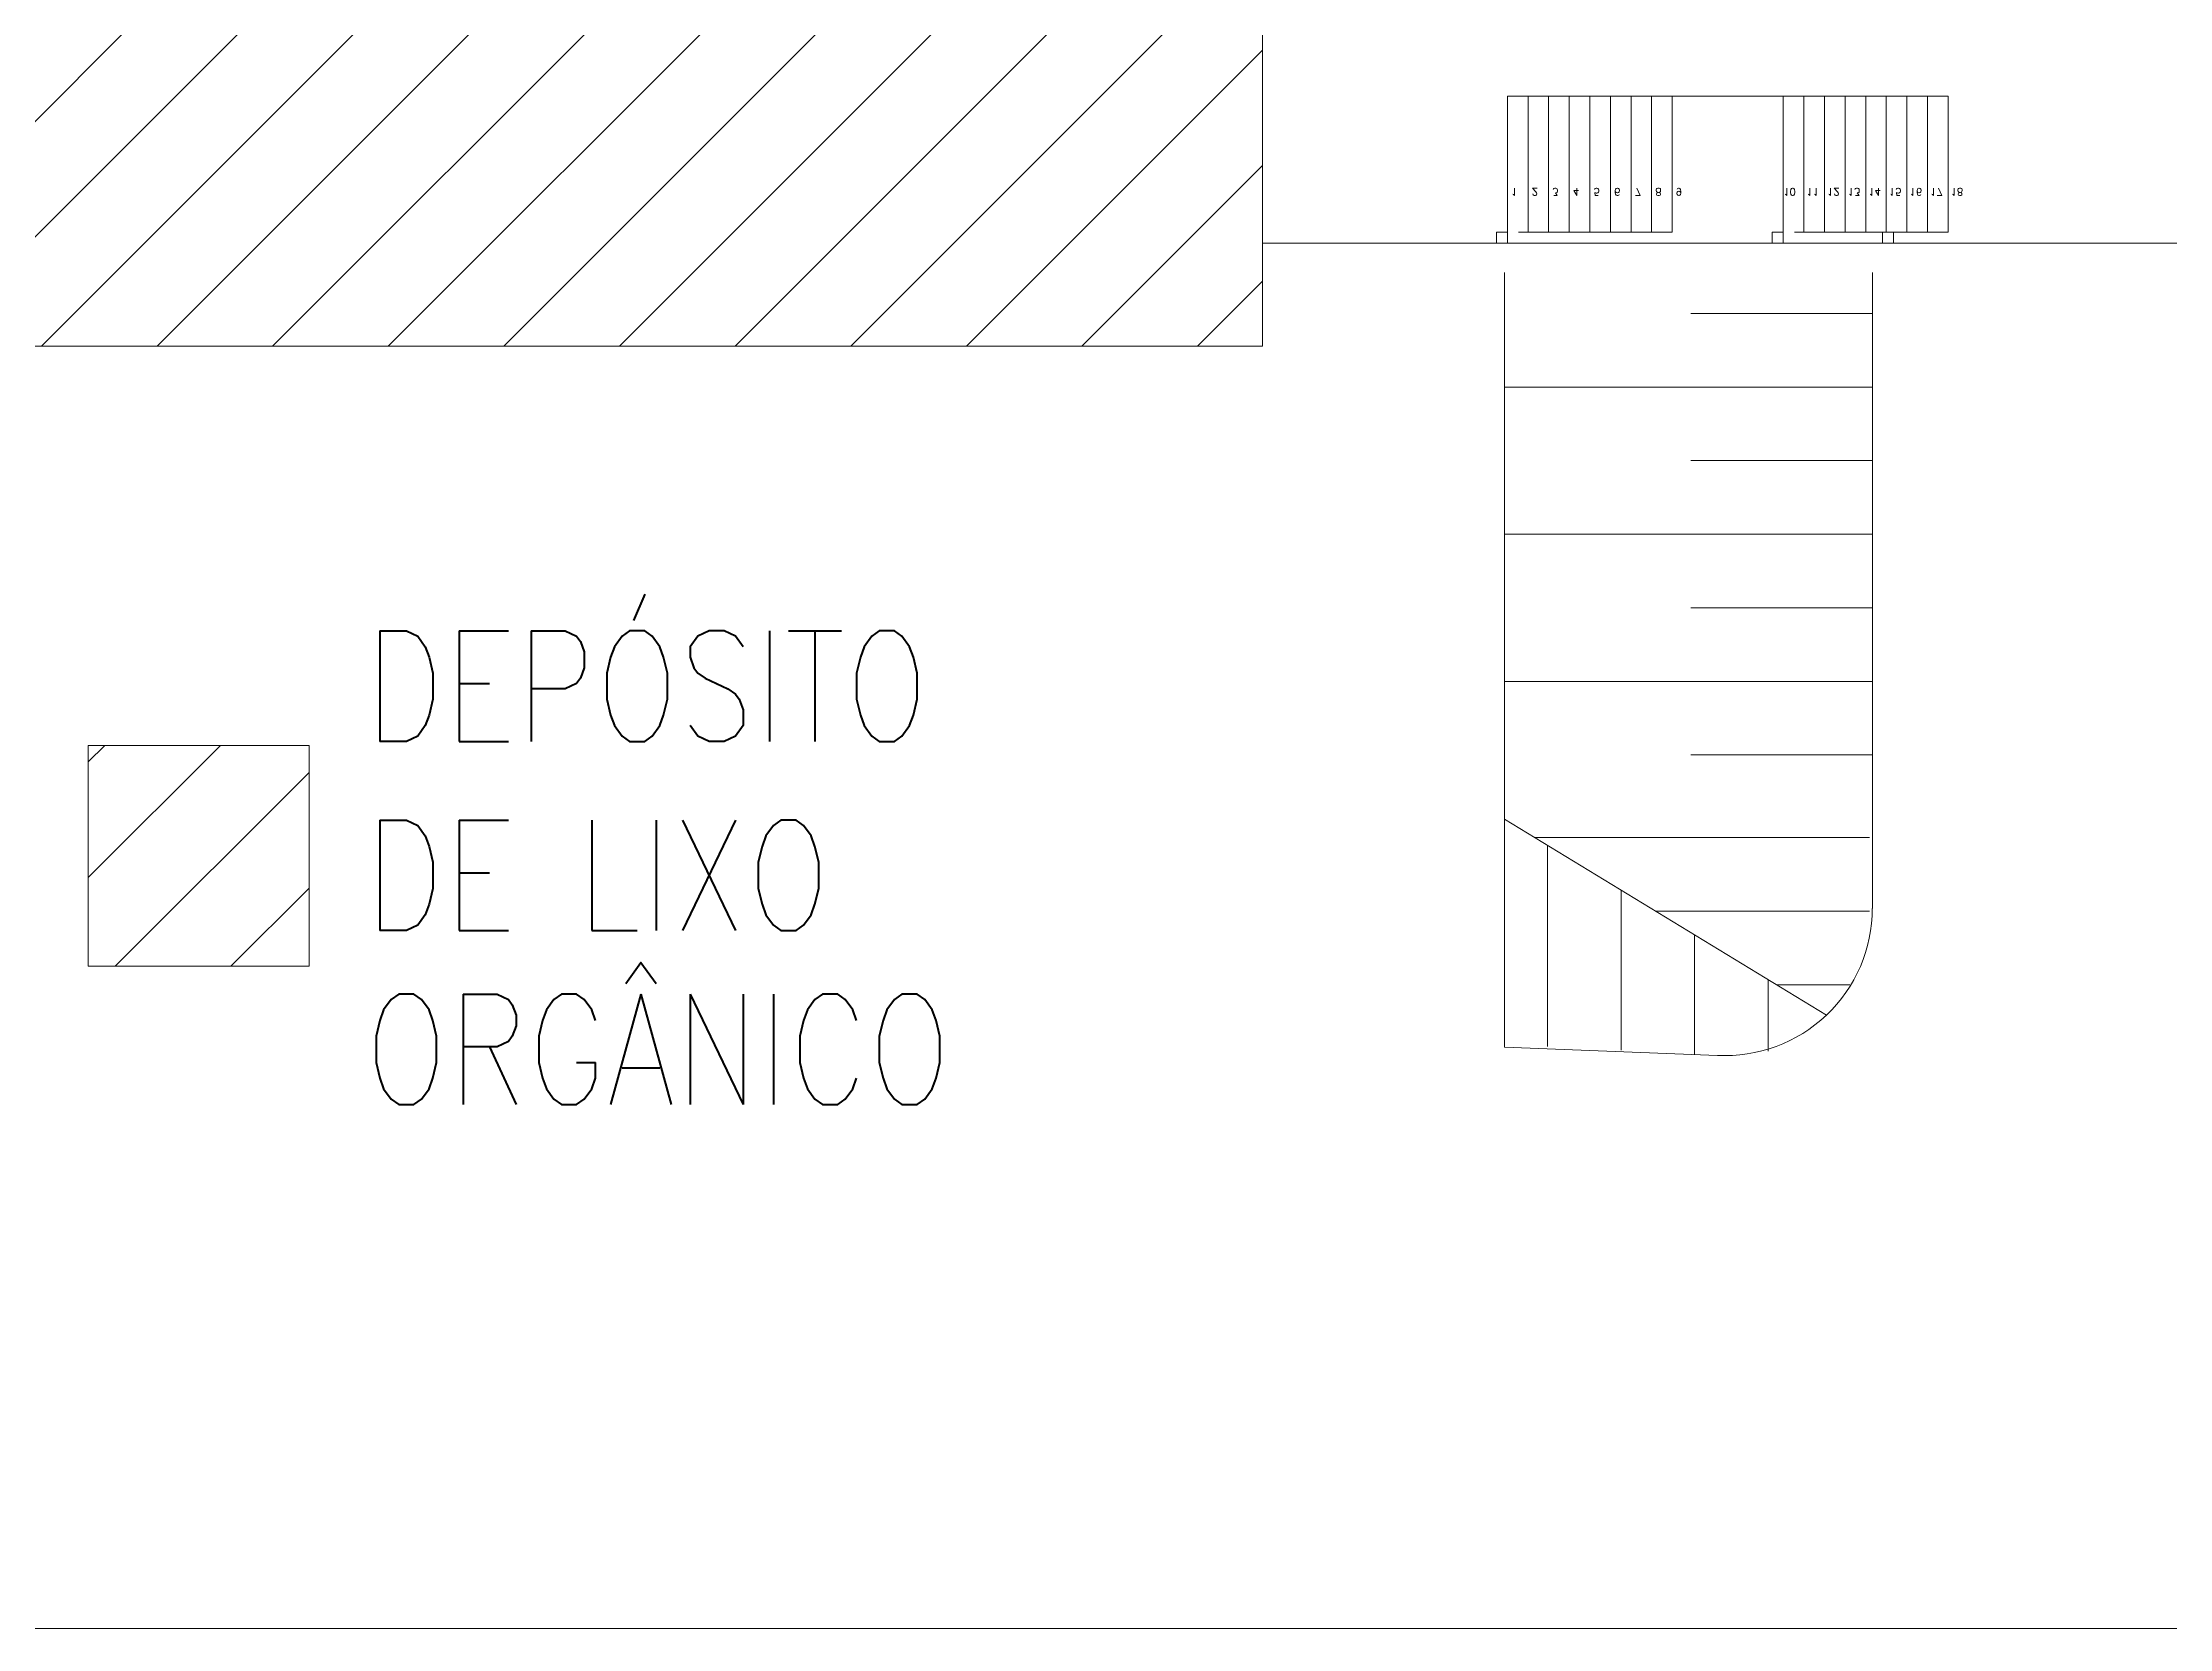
# Model space of a CAD drawing. Header units: millimetres. Extents: x 997 to 4249, y 599 to 1440.
# Drawn here: x 1740.09 to 1782.49, y 1006 to 1037.61 of the extents above; entities that cross this region are included whole.
import ezdxf

# ---------------------------------------------------------------- set-up
doc = ezdxf.new("R2010")
doc.units = ezdxf.units.MM
doc.layers.add('cercas existentes', color=18, linetype='Continuous')
doc.layers.add('taludes', color=9, linetype='Continuous')
doc.styles.add('ARIAL', font='arial.ttf', dxfattribs={"width": 1.5, "height": 0.6})
doc.styles.add('COTAS-ABA2', font='simplex.shx', dxfattribs={"width": 0.8, "height": 1.5})
pattern_1 = [(45, (-2604.8399, -1342.633), (-1.1524662, 1.1524662), [])]

# ---------------------------------------------------------------- blocks, each defined once
blk = doc.blocks.new('gtfoods1')
at = {"layer": 'taludes', "lineweight": 5}
h = blk.add_hatch(dxfattribs=at)
h.set_pattern_fill('ANSI31', color=256, scale=0.35, style=0)
h.set_pattern_definition(pattern_1)
h.paths.add_polyline_path([(-188.363, 434.034), (-232.363, 434.034), (-232.363, 365.614), (-188.363, 365.614), (-188.363, 370.638), (-160.042, 370.638), (-160.042, 397.478), (-188.363, 397.478)])
h.paths.add_polyline_path([(-178.473, 389.112), (-178.473, 395.241), (-175.173, 395.241), (-175.173, 389.112)], flags=24)
h.paths.add_polyline_path([(-195.03, 426.654), (-195.03, 433.118), (-191.73, 433.118), (-191.73, 426.654)], flags=24)
h.paths.add_polyline_path([(-222.351, 394.456), (-195.446, 394.456), (-195.446, 400.041), (-222.351, 400.041)], flags=24)
h = blk.add_hatch(dxfattribs=at)
h.set_pattern_fill('ANSI31', color=256, scale=0.35, style=0)
h.set_pattern_definition(pattern_1)
h.paths.add_polyline_path([(-179.05, 362.681), (-183.45, 362.681), (-183.45, 358.281), (-179.05, 358.281)])
for p, q in [((-155.158, 372.911, 9.177), (-155.158, 375.624, 9.177)), ((-146.373, 375.624, 9.177), (-155.158, 375.624, 9.177)), ((-154.747, 372.911, 9.177), (-154.747, 375.624, 9.177)), ((-154.337, 372.911, 9.177), (-154.337, 375.624, 9.177)), ((-153.926, 372.911, 9.177), (-153.926, 375.624, 9.177)), ((-153.515, 372.911, 9.177), (-153.515, 375.624, 9.177)), ((-153.105, 372.911, 9.177), (-153.105, 375.624, 9.177)), ((-152.694, 372.911, 9.177), (-152.694, 375.624, 9.177)), ((-152.283, 372.911, 9.177), (-152.283, 375.624, 9.177)), ((-151.873, 372.911, 9.177), (-151.873, 375.624, 9.177)), ((-149.658, 372.911, 9.177), (-149.658, 375.624, 9.177)), ((-149.247, 372.911, 9.177), (-149.247, 375.624, 9.177)), ((-148.837, 372.911, 9.177), (-148.837, 375.624, 9.177)), ((-148.426, 372.911, 9.177), (-148.426, 375.624, 9.177)), ((-148.015, 372.911, 9.177), (-148.015, 375.624, 9.177)), ((-147.605, 372.911, 9.177), (-147.605, 375.624, 9.177)), ((-147.194, 372.911, 9.177), (-147.194, 375.624, 9.177)), ((-146.783, 372.911, 9.177), (-146.783, 375.624, 9.177)), ((-146.373, 372.911, 9.177), (-146.373, 375.624, 9.177)), ((-154.938, 372.911, 9.177), (-151.873, 372.911, 9.177)), ((-149.438, 372.911, 9.177), (-146.373, 372.911, 9.177)), ((-155.378, 372.691, 9.177), (-160.042, 372.691, 12.071)), ((-128.556, 372.691, 9.177), (-155.378, 372.691, 9.177)), ((-155.217, 372.104), (-155.216, 356.664, 11.435)), ((-147.883, 372.104, 12.071), (-147.883, 359.432, 17.47)), ((-147.883, 371.29), (-151.503, 371.29)), ((-147.883, 371.29), (-147.883, 371.29)), ((-147.883, 369.824), (-155.216, 369.824)), ((-147.883, 369.824), (-147.883, 369.824)), ((-147.883, 368.357), (-151.503, 368.357)), ((-147.883, 368.357), (-147.883, 368.357)), ((-147.883, 366.89), (-155.216, 366.89)), ((-147.883, 366.89), (-147.883, 366.89)), ((-147.883, 365.424), (-151.503, 365.424)), ((-147.883, 363.957), (-155.216, 363.957)), ((-147.883, 362.49), (-151.503, 362.49)), ((-155.216, 361.214, 12.071), (-148.798, 357.303, 17.47)), ((-147.939, 360.844, 17.47), (-154.609, 360.844, 17.47)), ((-154.36, 356.682, 5.399), (-154.36, 360.693, 5.399)), ((-152.893, 356.604, 5.399), (-152.893, 359.799, 5.399)), ((-147.939, 359.378, 17.47), (-152.202, 359.378, 17.47)), ((-151.427, 356.527, 5.399), (-151.427, 358.905, 5.399)), ((-149.96, 356.59, 5.399), (-149.96, 358.012, 5.399)), ((-148.332, 357.911, 17.47), (-149.795, 357.911, 17.47)), ((-155.216, 356.664, 17.47), (-150.971, 356.502, 17.47)), ((-16.135, 345.081, 12.071), (-254.95, 345.08))]:
    blk.add_line(p, q, dxfattribs=at)
at = {"layer": 'taludes', "lineweight": 5, "elevation": 12.071}
blk.add_lwpolyline([(-188.363, 397.478), (-160.042, 397.478), (-160.042, 370.638), (-188.363, 370.638)], dxfattribs=at)
at = {"layer": 'taludes', "lineweight": 5, "elevation": 9.177}
for points in [[(-155.378, 372.911), (-155.158, 372.911), (-155.158, 372.691), (-155.378, 372.691)], [(-149.878, 372.911), (-149.658, 372.911), (-149.658, 372.691), (-149.878, 372.691)], [(-147.678, 372.911), (-147.458, 372.911), (-147.458, 372.691), (-147.678, 372.691)]]:
    blk.add_lwpolyline(points, close=True, dxfattribs=at)
at = {"layer": 'taludes', "lineweight": 5}
for points in [[(-181.91, 362.681), (-183.45, 362.681), (-183.45, 360.921)], [(-179.05, 360.921), (-179.05, 362.681), (-180.59, 362.681)], [(-183.45, 360.041), (-183.45, 358.281), (-181.91, 358.281)], [(-180.59, 358.281), (-179.05, 358.281), (-179.05, 360.041)]]:
    blk.add_lwpolyline(points, dxfattribs=at)
blk.add_lwpolyline([(-183.45, 362.681), (-179.05, 362.681), (-179.05, 358.281), (-183.45, 358.281)], close=True, dxfattribs=at)
blk.add_arc((-150.817, 359.432, 17.47), 2.933, 266.9732, 0, dxfattribs=at)
at = {"layer": 'taludes', "lineweight": 5, "style": 'COTAS-ABA2', "width": 0.8}
for s, p in [('DEPÓSITO', (-177.939, 362.762, 12.071)), ('DE LIXO', (-177.939, 358.99, 12.071)), ('ORGÂNICO', (-177.939, 355.523, 12.071))]:
    blk.add_text(s, height=2.2, dxfattribs=at).set_placement(p)
at = {"layer": 'taludes', "lineweight": 5, "extrusion": (0, 0, -1), "char_height": 0.14667, "width": 0.29303, "attachment_point": 1, "text_direction": (1, 1e-05, 0), "style": 'ARIAL'}
for s, insert in [('{\\Fromans|c0;1}', (-155.085, 373.64, -2.894)), ('{\\Fromans|c0;2}', (-154.674, 373.64, -2.894)), ('{\\Fromans|c0;3}', (-154.264, 373.64, -2.894)), ('{\\Fromans|c0;4}', (-153.853, 373.64, -2.894)), ('{\\Fromans|c0;5}', (-153.442, 373.64, -2.894)), ('{\\Fromans|c0;6}', (-153.032, 373.64, -2.894)), ('{\\Fromans|c0;7}', (-152.621, 373.64, -2.894)), ('{\\Fromans|c0;8}', (-152.21, 373.64, -2.894)), ('{\\Fromans|c0;9}', (-151.8, 373.64, -2.894)), ('{\\Fromans|c0;10}', (-149.659, 373.64, -2.894)), ('{\\Fromans|c0;11}', (-149.197, 373.64, -2.894)), ('{\\Fromans|c0;12}', (-148.786, 373.64, -2.894)), ('{\\Fromans|c0;13}', (-148.375, 373.64, -2.894)), ('{\\Fromans|c0;14}', (-147.965, 373.64, -2.894)), ('{\\Fromans|c0;15}', (-147.554, 373.64, -2.894)), ('{\\Fromans|c0;16}', (-147.143, 373.64, -2.894)), ('{\\Fromans|c0;17}', (-146.733, 373.64, -2.894)), ('{\\Fromans|c0;18}', (-146.322, 373.64, -2.894))]:
    blk.add_mtext(s, dxfattribs=dict(at, insert=insert))

msp = doc.modelspace()

# ---------------------------------------------------------------- block references
at = {"layer": 'cercas existentes', "color": 1}
msp.add_blockref('gtfoods1', (1924.454, 660.921), dxfattribs=at)

doc.saveas('drawing.dxf')
